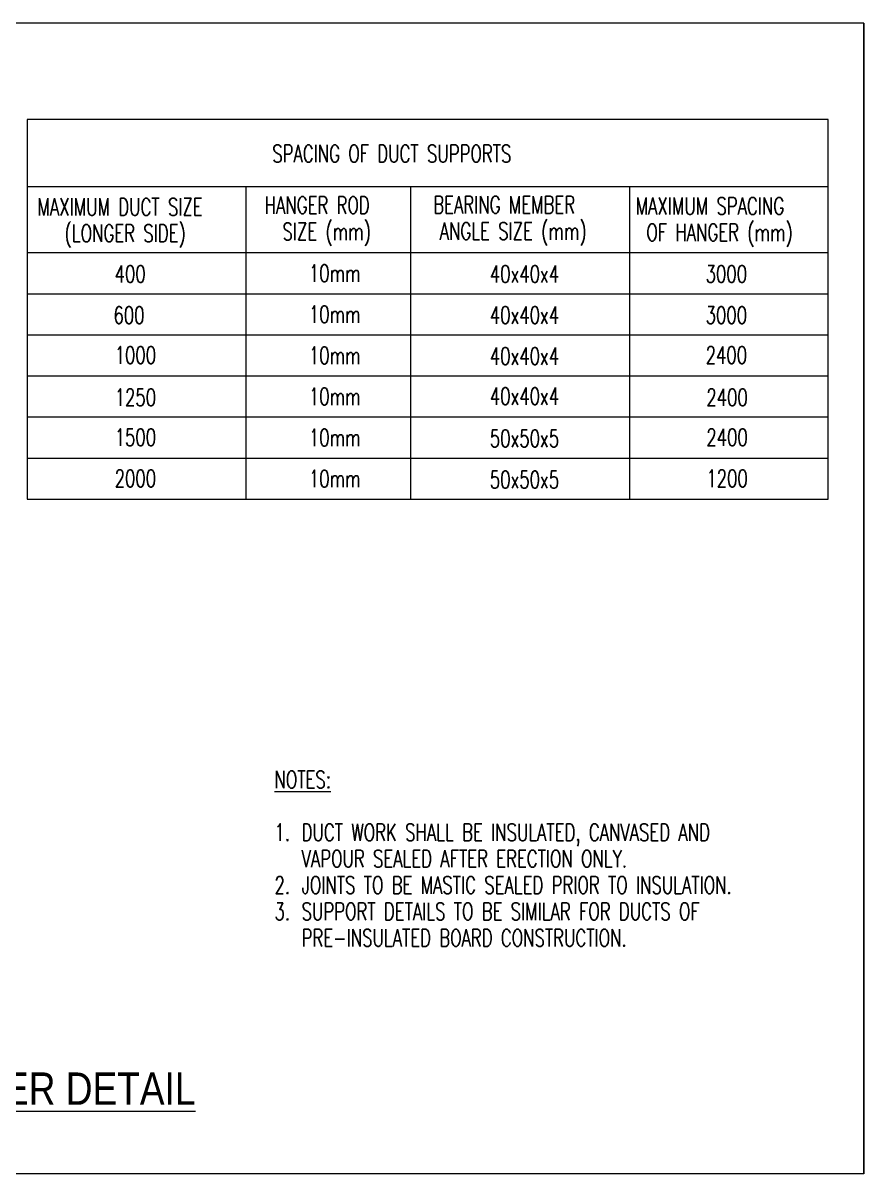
# Model space of a CAD drawing. Header units: millimetres. Extents: x -9226 to 166212, y -13 to 97274.
# Drawn here: x 76473 to 86222, y 26890 to 40235 of the extents above; entities that cross this region are included whole.
import ezdxf

# ---------------------------------------------------------------- set-up
doc = ezdxf.new("R2010")
doc.units = ezdxf.units.MM
doc.layers.get('0').update_dxf_attribs({"color": 8})
doc.layers.add('A-DETL-THIN', color=8, linetype='Continuous', lineweight=5)
doc.layers.add('G-ANNO-TEXT', color=231, linetype='Continuous', lineweight=5)
doc.styles.add('Arial Narrow_1', font='ARIALN.TTF', dxfattribs={"height": 187.5})
doc.styles.add('ROMANS100', font='romans.shx', dxfattribs={"width": 0.7, "height": 100})

msp = doc.modelspace()

# ---------------------------------------------------------------- linework, layer by layer
at = {"color": 7, "elevation": -6.8}
msp.add_lwpolyline([(86221.9, 40234.6), (86221.9, 26890.4)], dxfattribs=at)
at = {"layer": 'A-DETL-THIN', "color": 7}
for p, q in [((86221.9, 40234.6, -6.8), (63476.7, 40234.6, -6.8)), ((85805.8, 39116.6, -6.8), (76519.1, 39116.6, -6.8)), ((76519.1, 39116.6, -6.8), (76519.1, 34714.6, -6.8)), ((85805.8, 34714.6, -6.8), (85805.8, 39116.6, -6.8)), ((76519.1, 38339.8, -6.8), (85805.8, 38339.8, -6.8)), ((79060.9, 34714.6, -6.8), (79060.9, 38339.8, -6.8)), ((80967.2, 34714.6, -6.8), (80967.2, 38339.8, -6.8)), ((83508.9, 34714.6, -6.8), (83508.9, 38339.8, -6.8)), ((76519.1, 37573.3, -6.8), (85805.8, 37573.3, -6.8)), ((76519.1, 37096.7, -6.8), (85805.8, 37096.7, -6.8)), ((76519.1, 36620.1, -6.8), (85805.8, 36620.1, -6.8)), ((76519.1, 36144.3, -6.8), (85805.8, 36144.3, -6.8)), ((76519.1, 35667.8, -6.8), (85805.8, 35667.8, -6.8)), ((76519.1, 35191.2, -6.8), (85805.8, 35191.2, -6.8)), ((76519.1, 34714.6, -6.8), (85805.8, 34714.6, -6.8)), ((86221.9, 26890.4, -6.8), (63476.7, 26890.4, -6.8))]:
    msp.add_line(p, q, dxfattribs=at)

# ---------------------------------------------------------------- texts
at = {"layer": 'G-ANNO-TEXT', "color": 7, "char_height": 200, "attachment_point": 1, "style": 'ROMANS100'}
for s, insert, width in [('SPACING OF DUCT SUPPORTS', (79362.2, 38820.8, -6.8), 3958.332), ('MAXIMUM DUCT SIZE', (76641.2, 38203.1, -6.8), 2745.78), ('HANGER ROD', (79274, 38223.1, -6.8), 1783.755), ('BEARING MEMBER', (81229.3, 38228.1, -6.8), 2435.126), ('MAXIMUM SPACING', (83575.7, 38213.1, -6.8), 2545.358), ('(LONGER SIDE)', (76955.4, 37897.2, -6.8), 1984.177), ('SIZE (mm)', (79480.8, 37917.2, -6.8), 1282.7), ('ANGLE SIZE (mm)', (81303.7, 37922.2, -6.8), 2254.746), ('OF HANGER (mm)', (83699.7, 37907.2, -6.8), 2254.746), ('400', (77535.2, 37425.1, -6.8), 450.949), ('10mm', (79786.9, 37433.9, -6.8), 741.561), ('40x40x4', (81884.7, 37425.1, -6.8), 1012.13), ('3000', (84386.6, 37425.1, -6.8), 601.266), ('600', (77520.9, 36947.8, -6.8), 450.949), ('10mm', (79786.9, 36957.3, -6.8), 741.561), ('40x40x4', (81884.7, 36948.6, -6.8), 1012.13), ('3000', (84386.6, 36947.8, -6.8), 601.266), ('1000', (77535.2, 36484.7, -6.8), 601.266), ('10mm', (79786.9, 36480.7, -6.8), 741.561), ('40x40x4', (81884.7, 36472.8, -6.8), 1012.13), ('2400', (84386.6, 36484.7, -6.8), 601.266), ('1250', (77535.2, 35994.6, -6.8), 601.266), ('10mm', (79786.9, 36004.9, -6.8), 741.561), ('40x40x4', (81884.7, 36008.1, -6.8), 1012.13), ('2400', (84394.6, 35994.6, -6.8), 601.266), ('1500', (77535.2, 35531.5, -6.8), 601.266), ('10mm', (79786.9, 35528.4, -6.8), 741.561), ('50x50x5', (81884.7, 35518, -6.8), 1012.13), ('2400', (84394.6, 35531.5, -6.8), 601.266), ('2000', (77535.2, 35055, -6.8), 601.266), ('10mm', (79786.9, 35051.8, -6.8), 741.561), ('50x50x5', (81884.7, 35041.5, -6.8), 1012.13), ('1200', (84394.6, 35055, -6.8), 601.266), ('\\LNOTES:', (79388.4, 31563.7, -6.8), 982.067), ('1.', (79388.4, 30951.9, -6.8), 380.644), ('DUCT WORK SHALL BE INSULATED, CANVASED AND ', (79702.6, 30951.9, -6.8), 6854.428), ('VAPOUR SEALED AFTER ERECTION ONLY.', (79702.6, 30645.9, -6.8), 5491.559), ('2.', (79388.4, 30340, -6.8), 380.644), ('JOINTS TO BE MASTIC SEALED PRIOR TO INSULATION.', (79702.6, 30340, -6.8), 7054.85), ('3.', (79388.4, 30034.1, -6.8), 380.644), ('SUPPORT DETAILS TO BE SIMILAR FOR DUCTS OF ', (79702.6, 30034.1, -6.8), 6563.816), ('PRE-INSULATED BOARD CONSTRUCTION.', (79702.6, 29728.2, -6.8), 5401.37)]:
    msp.add_mtext(s, dxfattribs=dict(at, insert=insert, width=width))
at = {"layer": 'G-ANNO-TEXT', "color": 7, "insert": (71790.1, 28067.6, -6.8), "char_height": 375, "width": 8874.681, "attachment_point": 1, "rotation": 359.99735, "style": 'Arial Narrow_1'}
msp.add_mtext('\\LTYPICAL DUCT HANGER DETAIL', dxfattribs=at)

doc.saveas('drawing.dxf')
